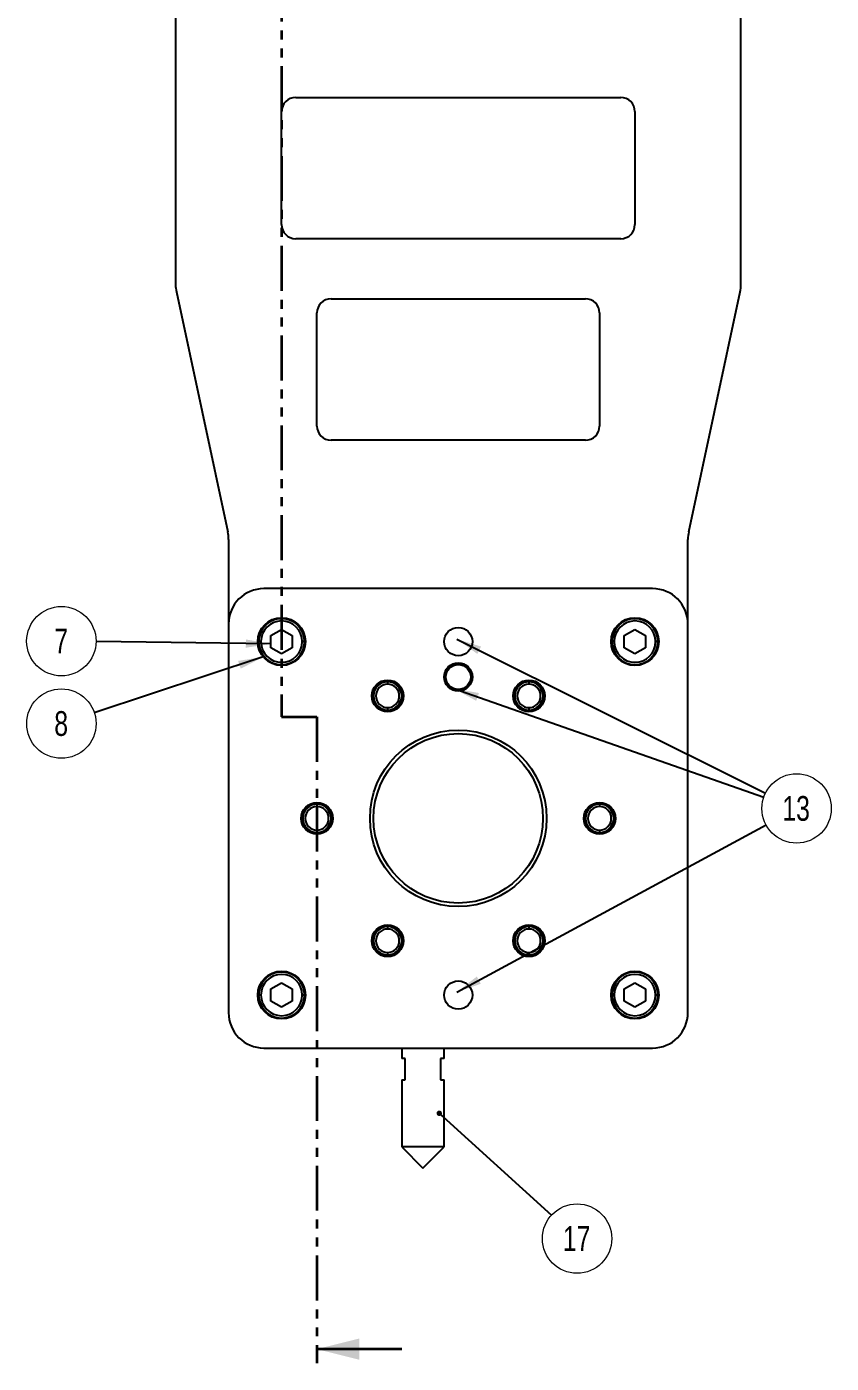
# Model space of a CAD drawing. Header units: millimetres. Extents: x 15 to 1184, y 5 to 836.
# Drawn here: x 257.7 to 371.5, y 462.1 to 651.2 of the extents above; entities that cross this region are included whole.
import ezdxf

# ---------------------------------------------------------------- set-up
doc = ezdxf.new("R2010")
doc.units = ezdxf.units.MM
doc.linetypes.add('PHANTOM', pattern=[12.7, 6.35, -1.27, 1.27, -1.27, 1.27, -1.27])
doc.styles.add('SLDTEXTSTYLE1', font='TXT', dxfattribs={"width": 0.75})
doc.dimstyles.new('SLDDIMSTYLE1', dxfattribs={"dimtxt": 0.18, "dimasz": 3.556, "dimexe": 0, "dimexo": 0.0625, "dimgap": 0, "dimtad": 0, "dimtih": 1, "dimtoh": 1, "dimdec": 0, "dimrnd": 1e-09, "dimzin": 0, "dimdsep": 46, "dimtxsty": 'Standard', "dimsah": 1, "dimcen": 0.09, "dimadec": 0, "dimazin": 0, "dimtfac": 3.556, "dimtdec": 0, "dimtofl": 0, "dimtmove": 0, "dimatfit": 3, "dimfxl": 1, "dimfrac": 2, "dimtolj": 1, "dimtzin": 0, "dimarcsym": 0})
doc.dimstyles.new('SLDDIMSTYLE2', dxfattribs={"dimtxt": 0.18, "dimasz": 0.762, "dimexe": 0, "dimexo": 0.0625, "dimgap": 0, "dimtad": 0, "dimtih": 1, "dimtoh": 1, "dimdec": 0, "dimrnd": 1e-09, "dimzin": 0, "dimdsep": 46, "dimtxsty": 'Standard', "dimblk1": 'DOT', "dimblk2": 'DOT', "dimsah": 1, "dimcen": 0.09, "dimadec": 0, "dimazin": 0, "dimtfac": 0.762, "dimtdec": 0, "dimtofl": 0, "dimtmove": 0, "dimatfit": 3, "dimldrblk": 'DOT', "dimfxl": 1, "dimfrac": 2, "dimtolj": 1, "dimtzin": 0, "dimarcsym": 0})

# ---------------------------------------------------------------- blocks, each defined once
blk = doc.blocks.new('SW_NOTE_0_6')
at = {"color": 0, "linetype": 'Continuous', "lineweight": 0}
blk.add_circle((-4.91, 0.06), 4.91, dxfattribs=at)
at = {"color": 0, "linetype": 'Continuous', "lineweight": 0, "insert": (-4.94, 1.82), "char_height": 3.5, "attachment_point": 2, "style": 'SLDTEXTSTYLE1'}
blk.add_mtext('7', dxfattribs=at)
blk = doc.blocks.new('SW_NOTE_0_7')
at = {"color": 0, "linetype": 'Continuous', "lineweight": 0}
blk.add_circle((-4.66, -1.54), 4.91, dxfattribs=at)
at = {"color": 0, "linetype": 'Continuous', "lineweight": 0, "insert": (-4.69, 0.22), "char_height": 3.5, "attachment_point": 2, "style": 'SLDTEXTSTYLE1'}
blk.add_mtext('8', dxfattribs=at)
blk = doc.blocks.new('SW_NOTE_0_8')
at = {"color": 0, "linetype": 'Continuous', "lineweight": 0}
blk.add_circle((4.63, -1.62), 4.91, dxfattribs=at)
at = {"color": 0, "linetype": 'Continuous', "lineweight": 0, "insert": (4.56, 0.14), "char_height": 3.5, "attachment_point": 2, "style": 'SLDTEXTSTYLE1'}
blk.add_mtext('13', dxfattribs=at)
blk = doc.blocks.new('SW_NOTE_0_9')
at = {"color": 0, "linetype": 'Continuous', "lineweight": 0}
blk.add_circle((3.63, -3.3), 4.91, dxfattribs=at)
at = {"color": 0, "linetype": 'Continuous', "lineweight": 0, "insert": (3.56, -1.54), "char_height": 3.5, "attachment_point": 2, "style": 'SLDTEXTSTYLE1'}
blk.add_mtext('17', dxfattribs=at)
blk = doc.blocks.new('_Dot')
at = {"color": 0, "linetype": 'ByBlock', "lineweight": -2}
blk.add_line((-0.5, 0), (-1, 0), dxfattribs=at)
at = {"color": 0, "linetype": 'ByBlock', "const_width": 0.5}
blk.add_lwpolyline([(-0.25, 0, 1), (0.25, 0, 1)], format="xyb", close=True, dxfattribs=at)

msp = doc.modelspace()

# ---------------------------------------------------------------- linework, layer by layer
at = {"color": 7, "linetype": 'PHANTOM', "lineweight": 35}
for p, q in [((293.7465, 721.8118), (293.7465, 553.5529)), ((293.7465, 553.5529), (298.7465, 553.5529)), ((298.7465, 553.5529), (298.7465, 462.1118))]:
    msp.add_line(p, q, dxfattribs=at)
at = {"color": 7, "linetype": 'Continuous', "lineweight": 25}
for p, q in [((278.7465, 692.2118), (278.7465, 614.7415)), ((358.7465, 614.7415), (358.7465, 692.2118)), ((295.7465, 641.2118), (341.7465, 641.2118)), ((293.7465, 623.2118), (293.7465, 639.2118)), ((343.7465, 639.2118), (343.7465, 623.2118)), ((341.7465, 621.2118), (295.7465, 621.2118)), ((278.8575, 613.6939), (286.1355, 579.7298)), ((300.7465, 612.7118), (336.7465, 612.7118)), ((351.3575, 579.7298), (358.6355, 613.6939)), ((298.7465, 594.7118), (298.7465, 610.7118)), ((338.7465, 610.7118), (338.7465, 594.7118)), ((336.7465, 592.7118), (300.7465, 592.7118)), ((286.2465, 578.6821), (286.2465, 566.7118)), ((351.2465, 566.7118), (351.2465, 578.6821)), ((346.2465, 571.7118), (291.2465, 571.7118)), ((286.2465, 566.7118), (286.2465, 511.7118)), ((292.2465, 565.0779), (293.7465, 565.9439)), ((293.7465, 565.9439), (295.2465, 565.0779)), ((342.2465, 565.0779), (343.7465, 565.9439)), ((343.7465, 565.9439), (345.2465, 565.0779)), ((351.2465, 511.7118), (351.2465, 566.7118)), ((290.8215, 564.2118), (290.4965, 564.2118)), ((292.2465, 563.3458), (292.2465, 565.0779)), ((295.2465, 565.0779), (295.2465, 563.3458)), ((296.9965, 564.2118), (296.6715, 564.2118)), ((340.8215, 564.2118), (340.4965, 564.2118)), ((342.2465, 563.3458), (342.2465, 565.0779)), ((345.2465, 565.0779), (345.2465, 563.3458)), ((346.9965, 564.2118), (346.6715, 564.2118)), ((293.7465, 562.4798), (292.2465, 563.3458)), ((295.2465, 563.3458), (293.7465, 562.4798)), ((343.7465, 562.4798), (342.2465, 563.3458)), ((345.2465, 563.3458), (343.7465, 562.4798)), ((308.7465, 558.5323), (308.7465, 558.1941)), ((328.7465, 558.5323), (328.7465, 558.1941)), ((308.7465, 554.8706), (308.7465, 554.5323)), ((328.7465, 554.8706), (328.7465, 554.5323)), ((298.7465, 541.2118), (298.7465, 540.8736)), ((338.7465, 541.2118), (338.7465, 540.8736)), ((298.7465, 537.5501), (298.7465, 537.2118)), ((338.7465, 537.5501), (338.7465, 537.2118)), ((308.7465, 523.8913), (308.7465, 523.5531)), ((328.7465, 523.8913), (328.7465, 523.5531)), ((308.7465, 520.2296), (308.7465, 519.8913)), ((328.7465, 520.2296), (328.7465, 519.8913)), ((292.2465, 515.0779), (293.7465, 515.9439)), ((292.2465, 513.3458), (292.2465, 515.0779)), ((293.7465, 515.9439), (295.2465, 515.0779)), ((295.2465, 515.0779), (295.2465, 513.3458)), ((342.2465, 515.0779), (343.7465, 515.9439)), ((342.2465, 513.3458), (342.2465, 515.0779)), ((343.7465, 515.9439), (345.2465, 515.0779)), ((345.2465, 515.0779), (345.2465, 513.3458)), ((290.8215, 514.2118), (290.4965, 514.2118)), ((293.7465, 512.4798), (292.2465, 513.3458)), ((295.2465, 513.3458), (293.7465, 512.4798)), ((296.9965, 514.2118), (296.6715, 514.2118)), ((340.8215, 514.2118), (340.4965, 514.2118)), ((343.7465, 512.4798), (342.2465, 513.3458)), ((345.2465, 513.3458), (343.7465, 512.4798)), ((346.9965, 514.2118), (346.6715, 514.2118)), ((291.2465, 506.7118), (346.2465, 506.7118)), ((310.7465, 506.7118), (310.7465, 505.2118)), ((311.2465, 505.2118), (310.7465, 505.2118)), ((311.2465, 502.2118), (311.2465, 505.2118)), ((316.7465, 505.2118), (316.2465, 505.2118)), ((316.2465, 505.2118), (316.2465, 502.2118)), ((316.7465, 505.2118), (316.7465, 506.7118)), ((310.7465, 502.2118), (310.7465, 492.7118)), ((310.7465, 502.2118), (311.2465, 502.2118)), ((316.2465, 502.2118), (316.7465, 502.2118)), ((316.7465, 492.7118), (316.7465, 502.2118)), ((310.7465, 492.7118), (313.7465, 489.7118)), ((316.7465, 492.7118), (310.7465, 492.7118)), ((313.7465, 489.7118), (316.7465, 492.7118))]:
    msp.add_line(p, q, dxfattribs=at)
at = {"color": 7, "linetype": 'Continuous', "lineweight": 35}
msp.add_line((310.7465, 464.1118), (298.7465, 464.1118), dxfattribs=at)
at = {"color": 7, "linetype": 'Continuous', "lineweight": 25}
for centre, radius in [((293.7465, 564.2118), 3.375), ((343.7465, 564.2118), 3.375), ((318.7465, 564.2118), 2), ((318.7465, 559.2118), 2), ((318.7465, 559.2118), 1.7588), ((308.7465, 556.5323), 2.25), ((308.7465, 556.5323), 2.1481), ((308.7465, 556.5323), 2.1), ((328.7465, 556.5323), 2.25), ((328.7465, 556.5323), 2.1481), ((328.7465, 556.5323), 2.1), ((318.7465, 539.2118), 12.4875), ((318.7465, 539.2118), 11.9875), ((298.7465, 539.2118), 2.25), ((298.7465, 539.2118), 2.1481), ((298.7465, 539.2118), 2.1), ((338.7465, 539.2118), 2.25), ((338.7465, 539.2118), 2.1481), ((338.7465, 539.2118), 2.1), ((308.7465, 521.8913), 2.25), ((308.7465, 521.8913), 2.1481), ((308.7465, 521.8913), 2.1), ((328.7465, 521.8913), 2.25), ((328.7465, 521.8913), 2.1481), ((328.7465, 521.8913), 2.1), ((293.7465, 514.2118), 3.375), ((343.7465, 514.2118), 3.375), ((318.7465, 514.2118), 2)]:
    msp.add_circle(centre, radius, dxfattribs=at)
for centre, radius, start, end in [((295.7465, 639.2118), 2, 90, 180), ((341.7465, 639.2118), 2, 0, 90), ((295.7465, 623.2118), 2, 180, 270), ((341.7465, 623.2118), 2, 270, 0), ((283.7465, 614.7415), 5, 180, 192.094757), ((353.7465, 614.7415), 5, 347.905243, 0), ((300.7465, 610.7118), 2, 90, 180), ((336.7465, 610.7118), 2, 0, 90), ((300.7465, 594.7118), 2, 180, 270), ((336.7465, 594.7118), 2, 270, 0), ((281.2465, 578.6821), 5, 0, 12.094757), ((356.2465, 578.6821), 5, 167.905243, 180), ((291.2465, 566.7118), 5, 90, 180), ((346.2465, 566.7118), 5, 0, 90), ((293.7465, 564.2118), 3.25, 90, 180), ((293.7465, 564.2118), 3.25, 0, 90), ((343.7465, 564.2118), 3.25, 90, 180), ((343.7465, 564.2118), 3.25, 0, 90), ((293.7465, 564.2118), 2.925, 90, 180), ((293.7465, 564.2118), 2.925, 0, 90), ((343.7465, 564.2118), 2.925, 90, 180), ((343.7465, 564.2118), 2.925, 0, 90), ((293.7465, 564.2118), 3.25, 180, 270), ((293.7465, 564.2118), 2.925, 180, 0), ((293.7465, 564.2118), 3.25, 270, 0), ((343.7465, 564.2118), 3.25, 180, 270), ((343.7465, 564.2118), 2.925, 180, 0), ((343.7465, 564.2118), 3.25, 270, 0), ((308.7465, 556.5323), 2, 90, 270), ((308.7465, 556.5323), 1.6617, 90, 270), ((308.7465, 556.5323), 2, 270, 90), ((308.7465, 556.5323), 1.6617, 270, 90), ((328.7465, 556.5323), 2, 90, 270), ((328.7465, 556.5323), 1.6617, 90, 270), ((328.7465, 556.5323), 2, 270, 90), ((328.7465, 556.5323), 1.6617, 270, 90), ((298.7465, 539.2118), 2, 90, 270), ((298.7465, 539.2118), 1.6617, 90, 270), ((298.7465, 539.2118), 2, 270, 90), ((298.7465, 539.2118), 1.6617, 270, 90), ((338.7465, 539.2118), 2, 90, 270), ((338.7465, 539.2118), 1.6617, 90, 270), ((338.7465, 539.2118), 2, 270, 90), ((338.7465, 539.2118), 1.6617, 270, 90), ((308.7465, 521.8913), 2, 90, 270), ((308.7465, 521.8913), 2, 270, 90), ((328.7465, 521.8913), 2, 90, 270), ((328.7465, 521.8913), 2, 270, 90), ((308.7465, 521.8913), 1.6617, 90, 270), ((308.7465, 521.8913), 1.6617, 270, 90), ((328.7465, 521.8913), 1.6617, 90, 270), ((328.7465, 521.8913), 1.6617, 270, 90), ((293.7465, 514.2118), 3.25, 90, 180), ((293.7465, 514.2118), 2.925, 90, 180), ((293.7465, 514.2118), 3.25, 360, 90), ((293.7465, 514.2118), 2.925, 0, 90), ((343.7465, 514.2118), 3.25, 90, 180), ((343.7465, 514.2118), 2.925, 90, 180), ((343.7465, 514.2118), 3.25, 0, 90), ((343.7465, 514.2118), 2.925, 0, 90), ((293.7465, 514.2118), 3.25, 180, 270), ((293.7465, 514.2118), 2.925, 180, 0), ((293.7465, 514.2118), 3.25, 270, 360), ((343.7465, 514.2118), 3.25, 180, 270), ((343.7465, 514.2118), 2.925, 180, 0), ((343.7465, 514.2118), 3.25, 270, 0), ((291.2465, 511.7118), 5, 180, 270), ((346.2465, 511.7118), 5, 270, 0)]:
    msp.add_arc(centre, radius, start, end, dxfattribs=at)
at = {"color": 7, "linetype": 'Continuous', "lineweight": 35}
msp.add_solid([(298.7465, 464.1118), (304.7465, 462.6118), (304.7465, 465.6118)], dxfattribs=at)

# ---------------------------------------------------------------- block references
at = {"color": 7, "linetype": 'Continuous', "lineweight": 0}
for name, p in [('SW_NOTE_0_6', (267.4921, 564.2155)), ('SW_NOTE_0_7', (267.2452, 554.155)), ('SW_NOTE_0_8', (361.9972, 542.2269)), ('SW_NOTE_0_9', (331.9352, 483.0528))]:
    msp.add_blockref(name, p, dxfattribs=at)

# ---------------------------------------------------------------- leaders
for points, dimstyle in [([(292.2465, 563.8909), (267.4921, 564.2155)], 'SLDDIMSTYLE1'), ([(318.5261, 564.5812), (362.2374, 542.7961)], 'SLDDIMSTYLE1'), ([(291.1556, 562.049), (267.2452, 554.155)], 'SLDDIMSTYLE1'), ([(318.1249, 557.5665), (361.9972, 542.2269)], 'SLDDIMSTYLE1'), ([(318.5261, 514.6207), (362.3119, 538.2759)], 'SLDDIMSTYLE1'), ([(316.053, 497.4866), (331.9352, 483.0528)], 'SLDDIMSTYLE2')]:
    msp.add_leader(points, dimstyle=dimstyle, dxfattribs=at)

doc.saveas('drawing.dxf')
